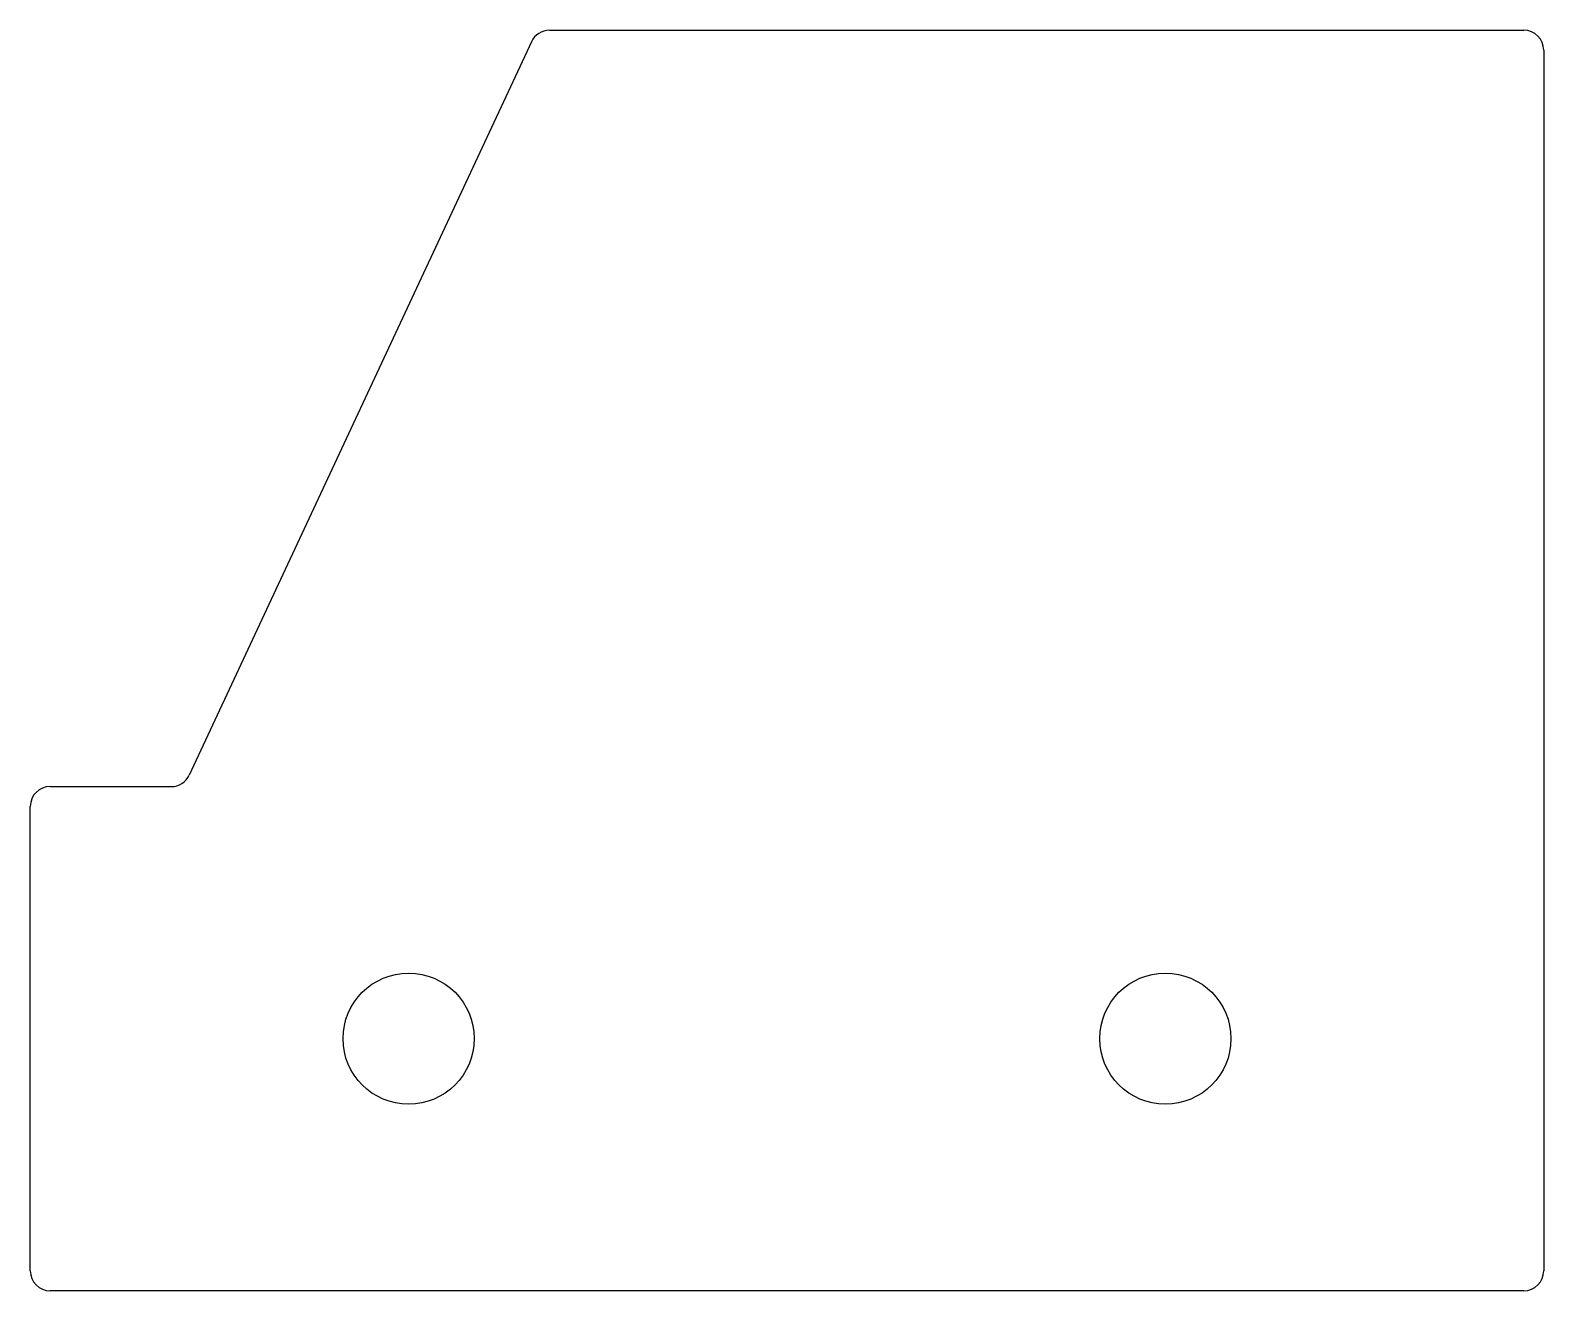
# Model space of a CAD drawing. Header units: millimetres. Extents: x -38.1 to 38.1, y -31.8 to 31.8.
import ezdxf

# ---------------------------------------------------------------- set-up
doc = ezdxf.new("R2010")
doc.units = ezdxf.units.MM
doc.layers.add('Sketch', color=7, linetype='CONTINUOUS')

msp = doc.modelspace()

# ---------------------------------------------------------------- linework, layer by layer
at = {"layer": 'Sketch'}
for p, q in [((-11.9658, 31.75), (37.1, 31.75)), ((-12.8722, 31.1726), (-30.1, -5.77262)), ((38.1, 30.75), (38.1, -30.75)), ((-37.1, -6.35), (-31.0063, -6.35)), ((-38.1, -30.75), (-38.1, -7.35)), ((37.1, -31.75), (-37.1, -31.75))]:
    msp.add_line(p, q, dxfattribs=at)
for centre in [(-19.05, -19.05), (19.05, -19.05)]:
    msp.add_circle(centre, 3.302, dxfattribs=at)
for centre, start, end in [((-11.9658, 30.75), 90, 155), ((37.1, 30.75), 0, 90), ((-31.0063, -5.35), -90, -25), ((-37.1, -7.35), 90, 180), ((-37.1, -30.75), 180, -90), ((37.1, -30.75), -90, 0)]:
    msp.add_arc(centre, 1, start, end, dxfattribs=at)

doc.saveas('drawing.dxf')
